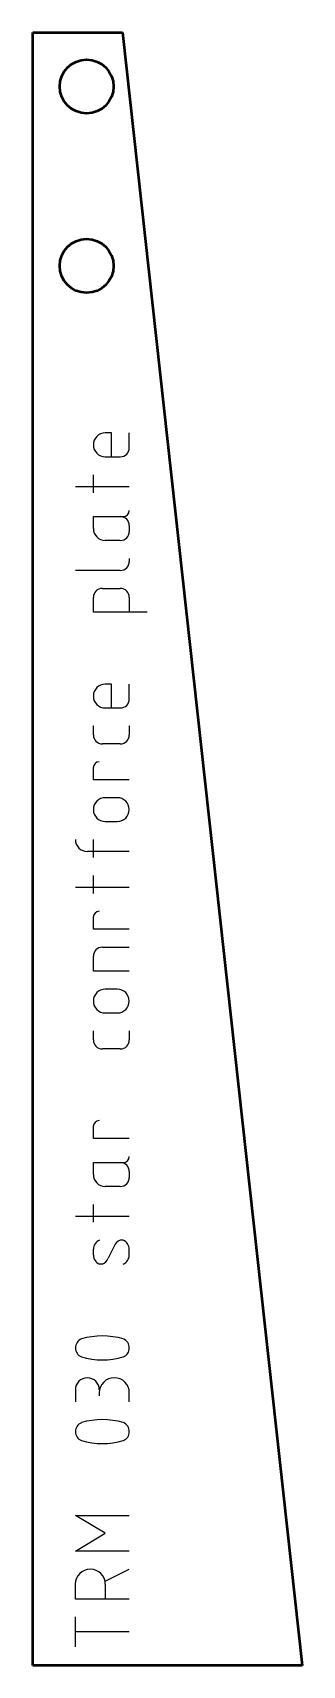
# Model space of a CAD drawing. Header units: millimetres. Extents: x 0 to 30, y 0 to 182.
import ezdxf

# ---------------------------------------------------------------- set-up
doc = ezdxf.new("R2010")
doc.units = ezdxf.units.MM
for name, color, linetype, lineweight in [('IV_INTERIOR_PROFILES', 7, 'Continuous', 50), ('IV_MARK_SURFACE', 2, 'Continuous', 25), ('IV_OUTER_PROFILE', 7, 'Continuous', 50)]:
    doc.layers.add(name, color=color, linetype=linetype, lineweight=lineweight)

msp = doc.modelspace()

# ---------------------------------------------------------------- linework, layer by layer
at = {"layer": 'IV_INTERIOR_PROFILES'}
for centre in [(6, 176), (6, 156)]:
    msp.add_circle(centre, 3, dxfattribs=at)
at = {"layer": 'IV_MARK_SURFACE'}
for p, q in [((8.75, 137.39), (8.08, 137.39)), ((8.75, 134.72), (8.75, 137.39)), ((10.75, 135.72), (10.75, 137.39)), ((8.08, 134.72), (8.75, 134.72)), ((8.75, 134.72), (9.75, 134.72)), ((6.75, 131.39), (4.75, 131.39)), ((6.75, 131.39), (6.75, 132.72)), ((10.75, 131.39), (6.75, 131.39)), ((6.75, 130.72), (6.75, 131.39)), ((6.75, 128.05), (9.75, 128.05)), ((6.75, 126.72), (6.75, 128.05)), ((9.75, 128.05), (10.08, 128.05)), ((10.75, 127.05), (10.75, 126.39)), ((9.75, 125.39), (8.08, 125.39)), ((9.75, 122.05), (4.75, 122.05)), ((10.75, 123.39), (10.75, 123.05)), ((6.75, 117.39), (6.75, 119.05)), ((7.75, 120.05), (9.75, 120.05)), ((10.75, 119.05), (10.75, 117.39)), ((10.75, 117.39), (6.75, 117.39)), ((12.75, 117.39), (10.75, 117.39)), ((8.75, 109.39), (8.08, 109.39)), ((8.75, 106.72), (8.75, 109.39)), ((10.75, 107.72), (10.75, 109.39)), ((8.08, 106.72), (8.75, 106.72)), ((8.75, 106.72), (9.75, 106.72)), ((6.75, 103.72), (6.75, 104.72)), ((10.75, 104.72), (10.75, 103.72)), ((9.75, 102.72), (7.75, 102.72)), ((6.75, 98.72), (6.75, 100.05)), ((10.75, 98.72), (6.75, 98.72)), ((9.41, 96.72), (8.08, 96.72)), ((8.08, 94.05), (9.41, 94.05)), ((6.75, 90.72), (6.75, 92.05)), ((6.75, 90.72), (6.08, 90.72)), ((10.75, 90.72), (6.75, 90.72)), ((6.75, 90.05), (6.75, 90.72)), ((6.75, 86.72), (6.75, 88.05)), ((6.75, 86.72), (4.75, 86.72)), ((10.75, 86.72), (6.75, 86.72)), ((6.75, 86.05), (6.75, 86.72)), ((6.75, 82.05), (6.75, 83.39)), ((10.75, 82.05), (6.75, 82.05)), ((6.75, 77.39), (6.75, 79.05)), ((7.75, 80.05), (10.75, 80.05)), ((10.75, 77.39), (6.75, 77.39)), ((9.41, 75.39), (8.08, 75.39)), ((8.08, 72.72), (9.41, 72.72)), ((6.75, 69.72), (6.75, 70.72)), ((10.75, 70.72), (10.75, 69.72)), ((9.75, 68.72), (7.75, 68.72)), ((6.75, 58.72), (6.75, 60.05)), ((10.75, 58.72), (6.75, 58.72)), ((6.75, 54.72), (6.75, 56.05)), ((6.75, 56.05), (9.75, 56.05)), ((9.75, 56.05), (10.08, 56.05)), ((10.75, 55.05), (10.75, 54.39)), ((9.75, 53.39), (8.08, 53.39)), ((6.75, 50.05), (6.75, 51.39)), ((6.75, 50.05), (4.75, 50.05)), ((10.75, 50.05), (6.75, 50.05)), ((6.75, 49.39), (6.75, 50.05)), ((10.08, 47.39), (9.75, 47.39)), ((6.75, 45.72), (6.75, 46.39)), ((9.08, 46.72), (8.41, 45.39)), ((10.75, 45.72), (10.75, 46.39)), ((7.75, 44.72), (7.41, 44.72)), ((4.75, 30.72), (4.75, 29.39)), ((7.41, 30.39), (7.41, 30.05)), ((10.75, 29.39), (10.75, 30.39)), ((8.08, 14.72), (4.75, 16.72)), ((4.75, 16.72), (10.75, 16.72)), ((4.75, 12.72), (8.08, 14.72)), ((10.75, 12.72), (4.75, 12.72)), ((8.08, 9.39), (10.75, 10.72)), ((4.75, 7.39), (4.75, 9.05)), ((8.08, 7.39), (4.75, 7.39)), ((8.08, 9.05), (8.08, 7.39)), ((10.75, 7.39), (8.08, 7.39)), ((4.75, 3.72), (4.75, 5.39)), ((10.75, 3.72), (4.75, 3.72)), ((4.75, 2.05), (4.75, 3.72))]:
    msp.add_line(p, q, dxfattribs=at)
for centre, radius, start, end in [((8.08, 136.05), 1.33, 90, 270), ((9.75, 135.72), 1, 270, 0), ((9.75, 127.05), 1, 0, 90), ((10.08, 128.72), 0.667, 270, 0), ((8.08, 126.72), 1.33, 180, 270), ((9.75, 126.39), 1, 270, 360), ((9.75, 123.05), 1, 270, 360), ((7.75, 119.05), 1, 90, 180), ((9.75, 119.05), 1, 0, 90), ((8.08, 108.05), 1.33, 90, 270), ((9.75, 107.72), 1, 270, 0), ((7.75, 103.72), 1, 180, 270), ((9.75, 103.72), 1, 270, 360), ((7.41, 100.05), 0.667, 90, 180), ((8.08, 95.39), 1.33, 90, 270), ((9.41, 95.39), 1.33, 270, 90), ((6.08, 92.05), 1.33, 180, 270), ((7.41, 83.39), 0.667, 90, 180), ((7.75, 79.05), 1, 90, 180), ((8.08, 74.05), 1.33, 90, 270), ((9.41, 74.05), 1.33, 270, 90), ((7.75, 69.72), 1, 180, 270), ((9.75, 69.72), 1, 270, 360), ((7.41, 60.05), 0.667, 90, 180), ((10.08, 56.72), 0.667, 270, 0), ((8.08, 54.72), 1.33, 180, 270), ((9.75, 55.05), 1, 0, 90), ((9.75, 54.39), 1, 270, 360), ((7.84, 46.38), 1.09, 112.9942, 179.6256), ((10.19, 46.27), 1.2, 111.8601, 158.1399), ((9.65, 46.38), 1.09, 0.3744, 67.0058), ((7.84, 45.73), 1.09, 180.3744, 247.0058), ((9.65, 45.73), 1.09, 292.9942, 359.6256), ((7.3, 45.83), 1.2, 291.8601, 338.1399), ((7.75, 28.32), 8.4, 73.8661, 106.1339), ((5.83, 35.39), 1.08, 112.4119, 247.5881), ((9.66, 35.39), 1.09, 293.0373, 66.9627), ((7.75, 42.45), 8.4, 253.8661, 286.1339), ((6.08, 30.72), 1.33, 0, 180), ((9.08, 30.39), 1.67, 0, 180), ((7.75, 18.99), 8.4, 73.8661, 106.1339), ((5.83, 26.05), 1.08, 112.4119, 247.5881), ((9.66, 26.05), 1.09, 293.0373, 66.9627), ((7.75, 33.12), 8.4, 253.8661, 286.1339), ((6.41, 9.05), 1.67, 0, 180)]:
    msp.add_arc(centre, radius, start, end, dxfattribs=at)
at = {"layer": 'IV_OUTER_PROFILE'}
for p, q in [((0, 182), (10, 182)), ((0, 0), (0, 182)), ((10, 182), (30, 0)), ((30, 0), (0, 0))]:
    msp.add_line(p, q, dxfattribs=at)

doc.saveas('drawing.dxf')
